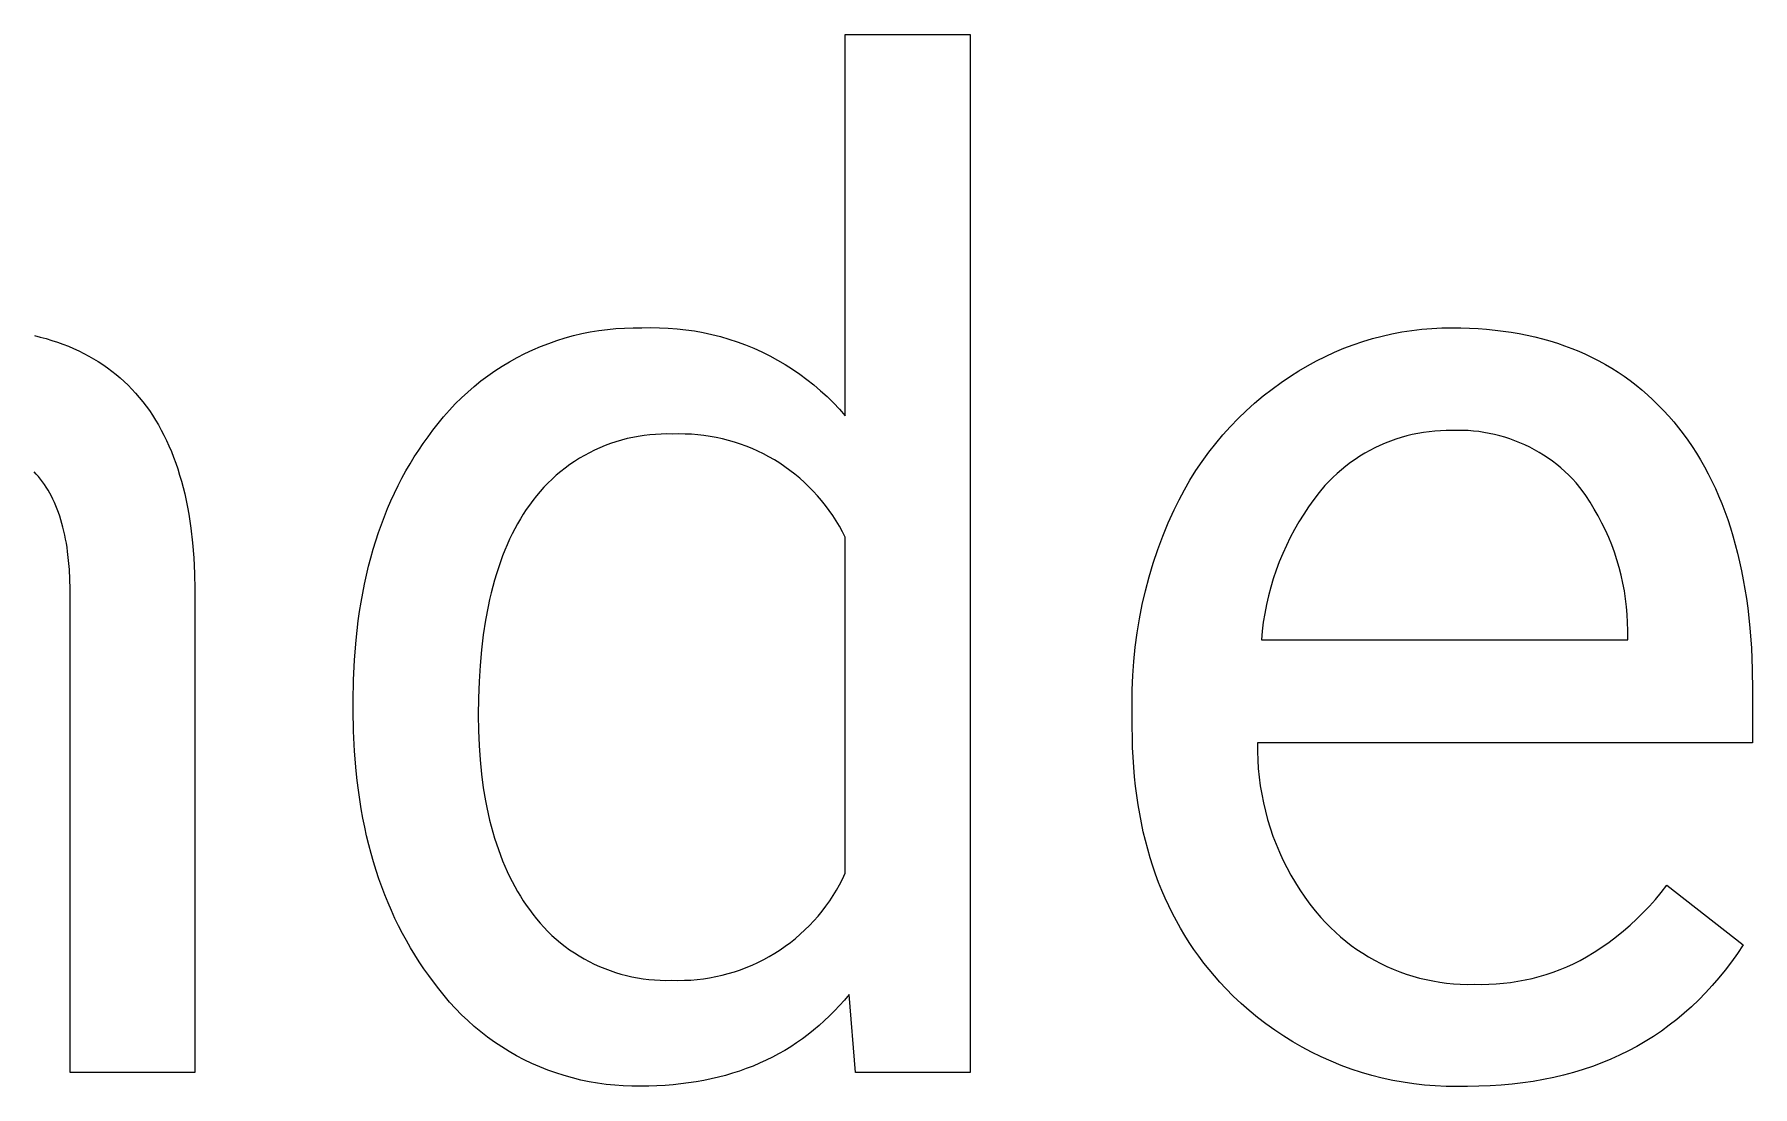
# Model space of a CAD drawing. Header units: millimetres. Extents: x -1421 to 3505, y -683 to 2759.
# Drawn here: x 2107.4 to 2188.9, y -294.2 to -244.3 of the extents above; entities that cross this region are included whole.
import ezdxf

# ---------------------------------------------------------------- set-up
doc = ezdxf.new("R2010")
doc.units = ezdxf.units.MM
doc.header["$MEASUREMENT"] = 0
doc.layers.add('Domyślny', color=7, linetype='Continuous', true_color=0x000000)

msp = doc.modelspace()

# ---------------------------------------------------------------- linework, layer by layer
at = {"layer": 'Domyślny', "color": 18, "lineweight": 15, "true_color": 0x000000}
for p, q in [((2145.891, -262.385), (2145.891, -244.309)), ((2145.891, -244.309), (2151.812, -244.309)), ((2151.812, -244.309), (2151.812, -293.517)), ((2135.018, -258.252), (2135.427, -258.227)), ((2135.427, -258.227), (2135.837, -258.216)), ((2135.837, -258.216), (2136.246, -258.218)), ((2136.246, -258.218), (2136.664, -258.206)), ((2136.664, -258.206), (2137.082, -258.209)), ((2137.082, -258.209), (2137.5, -258.226)), ((2137.5, -258.226), (2137.917, -258.258)), ((2173.698, -258.244), (2174.175, -258.221)), ((2174.175, -258.221), (2174.652, -258.213)), ((2174.652, -258.213), (2175.072, -258.218)), ((2175.072, -258.218), (2175.486, -258.231)), ((2175.486, -258.231), (2175.894, -258.252)), ((2107.443, -258.583), (2107.725, -258.653)), ((2107.725, -258.653), (2108.002, -258.728)), ((2108.002, -258.728), (2108.274, -258.81)), ((2108.274, -258.81), (2108.54, -258.898)), ((2108.54, -258.898), (2108.8, -258.992)), ((2108.8, -258.992), (2109.056, -259.092)), ((2131.446, -259.1), (2131.828, -258.952)), ((2131.828, -258.952), (2132.215, -258.817)), ((2132.215, -258.817), (2132.606, -258.696)), ((2132.606, -258.696), (2133.001, -258.587)), ((2133.001, -258.587), (2133.399, -258.493)), ((2133.399, -258.493), (2133.801, -258.412)), ((2133.801, -258.412), (2134.205, -258.345)), ((2134.205, -258.345), (2134.611, -258.292)), ((2134.611, -258.292), (2135.018, -258.252)), ((2137.917, -258.258), (2138.333, -258.305)), ((2138.333, -258.305), (2138.747, -258.365)), ((2138.747, -258.365), (2139.158, -258.441)), ((2139.158, -258.441), (2139.567, -258.53)), ((2139.567, -258.53), (2139.972, -258.634)), ((2139.972, -258.634), (2140.373, -258.752)), ((2140.373, -258.752), (2140.77, -258.884)), ((2140.77, -258.884), (2141.162, -259.029)), ((2141.162, -259.029), (2141.549, -259.188)), ((2169.526, -259.187), (2169.972, -259.019)), ((2169.972, -259.019), (2170.424, -258.866)), ((2170.424, -258.866), (2170.881, -258.729)), ((2170.881, -258.729), (2171.343, -258.608)), ((2171.343, -258.608), (2171.808, -258.503)), ((2171.808, -258.503), (2172.277, -258.414)), ((2172.277, -258.414), (2172.749, -258.341)), ((2172.749, -258.341), (2173.223, -258.285)), ((2173.223, -258.285), (2173.698, -258.244)), ((2175.894, -258.252), (2176.296, -258.283)), ((2176.296, -258.283), (2176.692, -258.322)), ((2176.692, -258.322), (2177.082, -258.369)), ((2177.082, -258.369), (2177.466, -258.426)), ((2177.466, -258.426), (2177.845, -258.491)), ((2177.845, -258.491), (2178.217, -258.564)), ((2178.217, -258.564), (2178.584, -258.647)), ((2178.584, -258.647), (2178.944, -258.738)), ((2178.944, -258.738), (2179.299, -258.838)), ((2179.299, -258.838), (2179.648, -258.946)), ((2179.648, -258.946), (2179.991, -259.064)), ((2109.056, -259.092), (2109.306, -259.197)), ((2109.306, -259.197), (2109.551, -259.309)), ((2109.551, -259.309), (2109.79, -259.428)), ((2109.79, -259.428), (2110.024, -259.552)), ((2110.024, -259.552), (2110.253, -259.682)), ((2110.253, -259.682), (2110.476, -259.818)), ((2110.476, -259.818), (2110.694, -259.96)), ((2129.626, -260.032), (2129.977, -259.821)), ((2129.977, -259.821), (2130.335, -259.622)), ((2130.335, -259.622), (2130.699, -259.435)), ((2130.699, -259.435), (2131.07, -259.261)), ((2131.07, -259.261), (2131.446, -259.1)), ((2141.549, -259.188), (2141.93, -259.361)), ((2141.93, -259.361), (2142.305, -259.547)), ((2142.305, -259.547), (2142.673, -259.745)), ((2142.673, -259.745), (2143.034, -259.957)), ((2167.805, -260.011), (2168.224, -259.783)), ((2168.224, -259.783), (2168.651, -259.57)), ((2168.651, -259.57), (2169.085, -259.371)), ((2169.085, -259.371), (2169.526, -259.187)), ((2179.991, -259.064), (2180.328, -259.19)), ((2180.328, -259.19), (2180.659, -259.325)), ((2180.659, -259.325), (2180.985, -259.468)), ((2180.985, -259.468), (2181.304, -259.62)), ((2181.304, -259.62), (2181.618, -259.781)), ((2181.618, -259.781), (2181.926, -259.951)), ((2110.694, -259.96), (2110.907, -260.109)), ((2110.907, -260.109), (2111.115, -260.263)), ((2111.115, -260.263), (2111.317, -260.424)), ((2111.317, -260.424), (2111.514, -260.59)), ((2111.514, -260.59), (2111.705, -260.763)), ((2128.619, -260.735), (2128.946, -260.489)), ((2128.946, -260.489), (2129.282, -260.255)), ((2129.282, -260.255), (2129.626, -260.032)), ((2143.034, -259.957), (2143.387, -260.181)), ((2143.387, -260.181), (2143.733, -260.417)), ((2143.733, -260.417), (2144.069, -260.665)), ((2144.069, -260.665), (2144.397, -260.924)), ((2166.551, -260.807), (2166.992, -260.51)), ((2166.992, -260.51), (2167.394, -260.253)), ((2167.394, -260.253), (2167.805, -260.011)), ((2181.926, -259.951), (2182.228, -260.13)), ((2182.228, -260.13), (2182.524, -260.317)), ((2182.524, -260.317), (2182.814, -260.513)), ((2182.814, -260.513), (2183.099, -260.718)), ((2111.705, -260.763), (2111.891, -260.941)), ((2111.891, -260.941), (2112.072, -261.126)), ((2112.072, -261.126), (2112.247, -261.317)), ((2112.247, -261.317), (2112.418, -261.514)), ((2127.689, -261.538), (2127.99, -261.26)), ((2127.99, -261.26), (2128.3, -260.992)), ((2128.3, -260.992), (2128.619, -260.735)), ((2144.397, -260.924), (2144.716, -261.195)), ((2144.716, -261.195), (2145.025, -261.477)), ((2145.025, -261.477), (2145.324, -261.769)), ((2165.295, -261.788), (2165.702, -261.447)), ((2165.702, -261.447), (2166.121, -261.119)), ((2166.121, -261.119), (2166.551, -260.807)), ((2183.099, -260.718), (2183.378, -260.932)), ((2183.378, -260.932), (2183.65, -261.155)), ((2183.65, -261.155), (2183.918, -261.386)), ((2183.918, -261.386), (2184.179, -261.626)), ((2112.418, -261.514), (2112.582, -261.716)), ((2112.582, -261.716), (2112.742, -261.925)), ((2112.742, -261.925), (2112.896, -262.14)), ((2112.896, -262.14), (2113.045, -262.361)), ((2126.847, -262.432), (2127.118, -262.124)), ((2127.118, -262.124), (2127.399, -261.826)), ((2127.399, -261.826), (2127.689, -261.538)), ((2145.324, -261.769), (2145.613, -262.072)), ((2145.613, -262.072), (2145.891, -262.385)), ((2164.518, -262.513), (2164.9, -262.144)), ((2164.9, -262.144), (2165.295, -261.788)), ((2184.179, -261.626), (2184.434, -261.875)), ((2184.434, -261.875), (2184.684, -262.133)), ((2184.684, -262.133), (2184.928, -262.399)), ((2113.045, -262.361), (2113.188, -262.588)), ((2113.188, -262.588), (2113.327, -262.821)), ((2113.327, -262.821), (2113.46, -263.061)), ((2113.46, -263.061), (2113.587, -263.306)), ((2126.107, -263.379), (2126.339, -263.073)), ((2126.339, -263.073), (2126.587, -262.748)), ((2126.587, -262.748), (2126.847, -262.432)), ((2163.793, -263.289), (2164.148, -262.895)), ((2164.148, -262.895), (2164.518, -262.513)), ((2173.841, -263.111), (2173.572, -263.138)), ((2174.111, -263.093), (2173.841, -263.111)), ((2174.381, -263.084), (2174.111, -263.093)), ((2174.652, -263.085), (2174.381, -263.084)), ((2174.906, -263.078), (2174.652, -263.085)), ((2175.16, -263.08), (2174.906, -263.078)), ((2175.413, -263.09), (2175.16, -263.08)), ((2175.666, -263.109), (2175.413, -263.09)), ((2175.919, -263.137), (2175.666, -263.109)), ((2184.928, -262.399), (2185.166, -262.675)), ((2185.166, -262.675), (2185.396, -262.957)), ((2185.396, -262.957), (2185.619, -263.246)), ((2113.587, -263.306), (2113.71, -263.557)), ((2113.71, -263.557), (2113.827, -263.814)), ((2113.827, -263.814), (2113.938, -264.078)), ((2125.666, -264.01), (2125.883, -263.692)), ((2125.883, -263.692), (2126.107, -263.379)), ((2134.254, -263.901), (2134.006, -264.013)), ((2134.506, -263.797), (2134.254, -263.901)), ((2134.761, -263.702), (2134.506, -263.797)), ((2135.019, -263.615), (2134.761, -263.702)), ((2135.281, -263.538), (2135.019, -263.615)), ((2135.544, -263.469), (2135.281, -263.538)), ((2135.81, -263.41), (2135.544, -263.469)), ((2136.078, -263.36), (2135.81, -263.41)), ((2136.347, -263.319), (2136.078, -263.36)), ((2136.618, -263.287), (2136.347, -263.319)), ((2136.889, -263.265), (2136.618, -263.287)), ((2137.161, -263.252), (2136.889, -263.265)), ((2137.434, -263.248), (2137.161, -263.252)), ((2137.706, -263.254), (2137.434, -263.248)), ((2138.003, -263.247), (2137.706, -263.254)), ((2138.299, -263.25), (2138.003, -263.247)), ((2138.596, -263.263), (2138.299, -263.25)), ((2138.891, -263.286), (2138.596, -263.263)), ((2139.186, -263.32), (2138.891, -263.286)), ((2139.48, -263.363), (2139.186, -263.32)), ((2139.772, -263.416), (2139.48, -263.363)), ((2140.061, -263.48), (2139.772, -263.416)), ((2140.349, -263.553), (2140.061, -263.48)), ((2140.634, -263.636), (2140.349, -263.553)), ((2140.916, -263.728), (2140.634, -263.636)), ((2141.194, -263.83), (2140.916, -263.728)), ((2141.469, -263.942), (2141.194, -263.83)), ((2163.123, -264.115), (2163.451, -263.696)), ((2163.451, -263.696), (2163.793, -263.289)), ((2170.99, -263.905), (2170.75, -264.03)), ((2171.235, -263.789), (2170.99, -263.905)), ((2171.483, -263.682), (2171.235, -263.789)), ((2171.735, -263.583), (2171.483, -263.682)), ((2171.99, -263.493), (2171.735, -263.583)), ((2172.248, -263.411), (2171.99, -263.493)), ((2172.509, -263.338), (2172.248, -263.411)), ((2172.772, -263.275), (2172.509, -263.338)), ((2173.037, -263.22), (2172.772, -263.275)), ((2173.303, -263.174), (2173.037, -263.22)), ((2173.572, -263.138), (2173.303, -263.174)), ((2176.17, -263.173), (2175.919, -263.137)), ((2176.42, -263.218), (2176.17, -263.173)), ((2176.668, -263.271), (2176.42, -263.218)), ((2176.915, -263.332), (2176.668, -263.271)), ((2177.159, -263.402), (2176.915, -263.332)), ((2177.4, -263.481), (2177.159, -263.402)), ((2177.639, -263.567), (2177.4, -263.481)), ((2177.875, -263.661), (2177.639, -263.567)), ((2178.107, -263.764), (2177.875, -263.661)), ((2178.336, -263.874), (2178.107, -263.764)), ((2178.561, -263.992), (2178.336, -263.874)), ((2185.619, -263.246), (2185.835, -263.543)), ((2185.835, -263.543), (2186.043, -263.848)), ((2186.043, -263.848), (2186.244, -264.159)), ((2113.938, -264.078), (2114.045, -264.347)), ((2114.045, -264.347), (2114.146, -264.623)), ((2114.146, -264.623), (2114.241, -264.904)), ((2125.059, -265.002), (2125.254, -264.665)), ((2125.254, -264.665), (2125.456, -264.334)), ((2125.456, -264.334), (2125.666, -264.01)), ((2132.831, -264.699), (2132.611, -264.86)), ((2133.056, -264.546), (2132.831, -264.699)), ((2133.287, -264.4), (2133.056, -264.546)), ((2133.522, -264.263), (2133.287, -264.4)), ((2133.762, -264.134), (2133.522, -264.263)), ((2134.006, -264.013), (2133.762, -264.134)), ((2141.74, -264.062), (2141.469, -263.942)), ((2142.007, -264.192), (2141.74, -264.062)), ((2142.269, -264.331), (2142.007, -264.192)), ((2142.526, -264.479), (2142.269, -264.331)), ((2142.779, -264.635), (2142.526, -264.479)), ((2143.025, -264.8), (2142.779, -264.635)), ((2162.513, -264.985), (2162.81, -264.545)), ((2162.81, -264.545), (2163.123, -264.115)), ((2169.835, -264.607), (2169.62, -264.77)), ((2170.056, -264.451), (2169.835, -264.607)), ((2170.283, -264.303), (2170.056, -264.451)), ((2170.514, -264.162), (2170.283, -264.303)), ((2170.75, -264.03), (2170.514, -264.162)), ((2178.781, -264.118), (2178.561, -263.992)), ((2178.997, -264.251), (2178.781, -264.118)), ((2179.209, -264.391), (2178.997, -264.251)), ((2179.416, -264.538), (2179.209, -264.391)), ((2179.617, -264.692), (2179.416, -264.538)), ((2179.814, -264.854), (2179.617, -264.692)), ((2186.244, -264.159), (2186.437, -264.478)), ((2186.437, -264.478), (2186.623, -264.805)), ((2107.535, -265.153), (2107.431, -265.04)), ((2107.637, -265.27), (2107.535, -265.153)), ((2107.734, -265.39), (2107.637, -265.27)), ((2107.829, -265.515), (2107.734, -265.39)), ((2107.92, -265.643), (2107.829, -265.515)), ((2114.241, -264.904), (2114.332, -265.192)), ((2114.332, -265.192), (2114.417, -265.486)), ((2114.417, -265.486), (2114.497, -265.785)), ((2124.69, -265.694), (2124.871, -265.345)), ((2124.871, -265.345), (2125.059, -265.002)), ((2131.986, -265.386), (2131.791, -265.575)), ((2132.189, -265.203), (2131.986, -265.386)), ((2132.397, -265.028), (2132.189, -265.203)), ((2132.611, -264.86), (2132.397, -265.028)), ((2143.266, -264.973), (2143.025, -264.8)), ((2143.501, -265.155), (2143.266, -264.973)), ((2143.729, -265.344), (2143.501, -265.155)), ((2143.951, -265.541), (2143.729, -265.344)), ((2144.166, -265.745), (2143.951, -265.541)), ((2161.964, -265.895), (2162.231, -265.435)), ((2162.231, -265.435), (2162.513, -264.985)), ((2168.817, -265.495), (2168.632, -265.693)), ((2169.008, -265.304), (2168.817, -265.495)), ((2169.206, -265.119), (2169.008, -265.304)), ((2169.41, -264.941), (2169.206, -265.119)), ((2169.62, -264.77), (2169.41, -264.941)), ((2180.004, -265.021), (2179.814, -264.854)), ((2180.189, -265.195), (2180.004, -265.021)), ((2180.368, -265.376), (2180.189, -265.195)), ((2180.541, -265.562), (2180.368, -265.376)), ((2180.771, -265.862), (2180.541, -265.562)), ((2186.623, -264.805), (2186.802, -265.139)), ((2186.802, -265.139), (2186.974, -265.481)), ((2186.974, -265.481), (2187.138, -265.83)), ((2108.007, -265.775), (2107.92, -265.643)), ((2108.092, -265.912), (2108.007, -265.775)), ((2108.173, -266.052), (2108.092, -265.912)), ((2108.25, -266.196), (2108.173, -266.052)), ((2108.325, -266.344), (2108.25, -266.196)), ((2108.396, -266.496), (2108.325, -266.344)), ((2114.497, -265.785), (2114.571, -266.091)), ((2114.571, -266.091), (2114.641, -266.403)), ((2124.352, -266.41), (2124.517, -266.049)), ((2124.517, -266.049), (2124.69, -265.694)), ((2131.244, -266.182), (2131.076, -266.396)), ((2131.419, -265.974), (2131.244, -266.182)), ((2131.601, -265.771), (2131.419, -265.974)), ((2131.791, -265.575), (2131.601, -265.771)), ((2144.374, -265.957), (2144.166, -265.745)), ((2144.575, -266.175), (2144.374, -265.957)), ((2144.768, -266.401), (2144.575, -266.175)), ((2161.48, -266.841), (2161.714, -266.364)), ((2161.714, -266.364), (2161.964, -265.895)), ((2168.105, -266.355), (2167.857, -266.699)), ((2168.363, -266.02), (2168.105, -266.355)), ((2168.632, -265.693), (2168.363, -266.02)), ((2180.991, -266.169), (2180.771, -265.862)), ((2181.201, -266.483), (2180.991, -266.169)), ((2187.138, -265.83), (2187.295, -266.186)), ((2187.295, -266.186), (2187.445, -266.55)), ((2108.464, -266.652), (2108.396, -266.496)), ((2108.528, -266.811), (2108.464, -266.652)), ((2108.59, -266.975), (2108.528, -266.811)), ((2108.648, -267.143), (2108.59, -266.975)), ((2108.702, -267.314), (2108.648, -267.143)), ((2114.641, -266.403), (2114.705, -266.721)), ((2114.705, -266.721), (2114.763, -267.045)), ((2114.763, -267.045), (2114.817, -267.375)), ((2123.898, -267.53), (2124.042, -267.151)), ((2124.042, -267.151), (2124.193, -266.777)), ((2124.193, -266.777), (2124.352, -266.41)), ((2130.623, -267.048), (2130.484, -267.273)), ((2130.767, -266.829), (2130.623, -267.048)), ((2130.915, -266.617), (2130.767, -266.829)), ((2131.076, -266.396), (2130.915, -266.617)), ((2144.954, -266.632), (2144.768, -266.401)), ((2145.131, -266.87), (2144.954, -266.632)), ((2145.3, -267.114), (2145.131, -266.87)), ((2145.461, -267.363), (2145.3, -267.114)), ((2161.202, -267.461), (2161.48, -266.841)), ((2167.622, -267.051), (2167.398, -267.411)), ((2167.857, -266.699), (2167.622, -267.051)), ((2181.399, -266.805), (2181.201, -266.483)), ((2181.587, -267.133), (2181.399, -266.805)), ((2181.764, -267.467), (2181.587, -267.133)), ((2187.445, -266.55), (2187.588, -266.922)), ((2187.588, -266.922), (2187.723, -267.301)), ((2108.754, -267.489), (2108.702, -267.314)), ((2108.802, -267.669), (2108.754, -267.489)), ((2108.847, -267.852), (2108.802, -267.669)), ((2108.888, -268.039), (2108.847, -267.852)), ((2114.817, -267.375), (2114.865, -267.711)), ((2114.865, -267.711), (2114.945, -268.401)), ((2123.633, -268.308), (2123.762, -267.916)), ((2123.762, -267.916), (2123.898, -267.53)), ((2130.094, -267.987), (2129.974, -268.238)), ((2130.219, -267.743), (2130.094, -267.987)), ((2130.349, -267.505), (2130.219, -267.743)), ((2130.484, -267.273), (2130.349, -267.505)), ((2145.613, -267.618), (2145.461, -267.363)), ((2145.757, -267.878), (2145.613, -267.618)), ((2145.891, -268.142), (2145.757, -267.878)), ((2160.943, -268.089), (2161.202, -267.461)), ((2167.186, -267.777), (2166.987, -268.151)), ((2167.398, -267.411), (2167.186, -267.777)), ((2181.93, -267.806), (2181.764, -267.467)), ((2182.084, -268.152), (2181.93, -267.806)), ((2187.723, -267.301), (2187.851, -267.688)), ((2187.851, -267.688), (2187.971, -268.082)), ((2108.927, -268.23), (2108.888, -268.039)), ((2108.962, -268.424), (2108.927, -268.23)), ((2108.994, -268.623), (2108.962, -268.424)), ((2109.023, -268.825), (2108.994, -268.623)), ((2114.945, -268.401), (2115.004, -269.116)), ((2123.397, -269.11), (2123.511, -268.706)), ((2123.511, -268.706), (2123.633, -268.308)), ((2129.746, -268.759), (2129.64, -269.029)), ((2129.858, -268.495), (2129.746, -268.759)), ((2129.974, -268.238), (2129.858, -268.495)), ((2145.891, -284.069), (2145.891, -268.142)), ((2160.488, -269.369), (2160.705, -268.725)), ((2160.705, -268.725), (2160.943, -268.089)), ((2166.8, -268.531), (2166.626, -268.917)), ((2166.987, -268.151), (2166.8, -268.531)), ((2182.226, -268.502), (2182.084, -268.152)), ((2182.357, -268.856), (2182.226, -268.502)), ((2187.971, -268.082), (2188.084, -268.483)), ((2188.084, -268.483), (2188.19, -268.893)), ((2109.07, -269.242), (2109.023, -268.825)), ((2109.105, -269.674), (2109.07, -269.242)), ((2115.004, -269.116), (2115.042, -269.854)), ((2123.19, -269.936), (2123.29, -269.52)), ((2123.29, -269.52), (2123.397, -269.11)), ((2129.441, -269.588), (2129.348, -269.877)), ((2129.538, -269.305), (2129.441, -269.588)), ((2129.64, -269.029), (2129.538, -269.305)), ((2160.292, -270.019), (2160.488, -269.369)), ((2166.464, -269.308), (2166.316, -269.705)), ((2166.626, -268.917), (2166.464, -269.308)), ((2182.475, -269.215), (2182.357, -268.856)), ((2182.582, -269.578), (2182.475, -269.215)), ((2182.676, -269.944), (2182.582, -269.578)), ((2188.19, -268.893), (2188.289, -269.309)), ((2188.289, -269.309), (2188.38, -269.734)), ((2109.128, -270.122), (2109.105, -269.674)), ((2109.137, -270.584), (2109.128, -270.122)), ((2115.042, -269.854), (2115.058, -270.617)), ((2123.013, -270.787), (2123.098, -270.359)), ((2123.098, -270.359), (2123.19, -269.936)), ((2129.26, -270.173), (2129.177, -270.475)), ((2129.348, -269.877), (2129.26, -270.173)), ((2160.116, -270.676), (2160.292, -270.019)), ((2166.18, -270.106), (2166.059, -270.511)), ((2166.316, -269.705), (2166.18, -270.106)), ((2182.758, -270.313), (2182.676, -269.944)), ((2182.827, -270.685), (2182.758, -270.313)), ((2188.38, -269.734), (2188.464, -270.166)), ((2188.464, -270.166), (2188.541, -270.605)), ((2109.137, -293.516), (2109.137, -270.584)), ((2115.058, -270.617), (2115.058, -293.516)), ((2122.865, -271.662), (2122.936, -271.221)), ((2122.936, -271.221), (2123.013, -270.787)), ((2129.025, -271.097), (2128.956, -271.418)), ((2129.098, -270.783), (2129.025, -271.097)), ((2129.177, -270.475), (2129.098, -270.783)), ((2159.963, -271.337), (2160.116, -270.676)), ((2165.95, -270.921), (2165.855, -271.333)), ((2166.059, -270.511), (2165.95, -270.921)), ((2182.884, -271.058), (2182.827, -270.685)), ((2182.928, -271.434), (2182.884, -271.058)), ((2188.541, -270.605), (2188.61, -271.052)), ((2188.61, -271.052), (2188.672, -271.507)), ((2122.803, -272.109), (2122.865, -271.662)), ((2128.832, -272.079), (2128.727, -272.765)), ((2128.956, -271.418), (2128.832, -272.079)), ((2159.72, -272.674), (2159.83, -272.004)), ((2159.83, -272.004), (2159.963, -271.337)), ((2165.774, -271.749), (2165.707, -272.167)), ((2165.855, -271.333), (2165.774, -271.749)), ((2182.96, -271.81), (2182.928, -271.434)), ((2182.978, -272.188), (2182.96, -271.81)), ((2188.672, -271.507), (2188.775, -272.439)), ((2122.699, -273.02), (2122.747, -272.561)), ((2122.747, -272.561), (2122.803, -272.109)), ((2128.727, -272.765), (2128.641, -273.477)), ((2159.631, -273.348), (2159.72, -272.674)), ((2165.653, -272.587), (2165.614, -273.009)), ((2165.707, -272.167), (2165.653, -272.587)), ((2182.985, -272.566), (2182.978, -272.188)), ((2182.985, -273.009), (2182.985, -272.566)), ((2188.775, -272.439), (2188.848, -273.402)), ((2122.625, -273.956), (2122.699, -273.02)), ((2128.641, -273.477), (2128.574, -274.213)), ((2159.564, -274.024), (2159.631, -273.348)), ((2165.614, -273.009), (2182.985, -273.009)), ((2188.848, -273.402), (2188.891, -274.396)), ((2122.581, -274.916), (2122.625, -273.956)), ((2128.574, -274.213), (2128.526, -274.975)), ((2159.519, -274.701), (2159.564, -274.024)), ((2188.891, -274.396), (2188.906, -275.42)), ((2122.566, -275.901), (2122.581, -274.916)), ((2128.526, -274.975), (2128.497, -275.761)), ((2159.496, -275.38), (2159.519, -274.701)), ((2122.566, -276.343), (2122.566, -275.901)), ((2128.497, -275.761), (2128.487, -276.573)), ((2159.496, -276.06), (2159.496, -275.38)), ((2159.496, -277.142), (2159.496, -276.06)), ((2188.906, -275.42), (2188.906, -277.88)), ((2122.581, -277.325), (2122.566, -276.343)), ((2128.487, -276.573), (2128.497, -277.301)), ((2122.626, -278.283), (2122.581, -277.325)), ((2128.497, -277.301), (2128.526, -278.009)), ((2159.5, -277.624), (2159.496, -277.142)), ((2159.513, -278.099), (2159.5, -277.624)), ((2122.701, -279.217), (2122.626, -278.283)), ((2128.526, -278.009), (2128.574, -278.697)), ((2159.535, -278.568), (2159.513, -278.099)), ((2159.565, -279.031), (2159.535, -278.568)), ((2165.433, -277.88), (2165.432, -278.29)), ((2165.432, -278.29), (2165.444, -278.699)), ((2188.906, -277.88), (2165.433, -277.88)), ((2122.749, -279.675), (2122.701, -279.217)), ((2128.574, -278.697), (2128.641, -279.365)), ((2128.641, -279.365), (2128.727, -280.013)), ((2159.604, -279.489), (2159.565, -279.031)), ((2165.444, -278.699), (2165.47, -279.108)), ((2165.47, -279.108), (2165.51, -279.516)), ((2122.805, -280.127), (2122.749, -279.675)), ((2122.869, -280.573), (2122.805, -280.127)), ((2128.727, -280.013), (2128.832, -280.64)), ((2159.651, -279.94), (2159.604, -279.489)), ((2159.708, -280.385), (2159.651, -279.94)), ((2165.51, -279.516), (2165.563, -279.922)), ((2165.563, -279.922), (2165.63, -280.326)), ((2122.94, -281.014), (2122.869, -280.573)), ((2123.018, -281.448), (2122.94, -281.014)), ((2128.832, -280.64), (2128.891, -280.946)), ((2128.891, -280.946), (2128.956, -281.247)), ((2159.772, -280.823), (2159.708, -280.385)), ((2159.846, -281.256), (2159.772, -280.823)), ((2165.63, -280.326), (2165.71, -280.728)), ((2165.71, -280.728), (2165.804, -281.127)), ((2123.104, -281.877), (2123.018, -281.448)), ((2128.956, -281.247), (2129.025, -281.543)), ((2129.025, -281.543), (2129.098, -281.834)), ((2129.098, -281.834), (2129.177, -282.12)), ((2159.928, -281.683), (2159.846, -281.256)), ((2160.019, -282.104), (2159.928, -281.683)), ((2165.804, -281.127), (2165.91, -281.522)), ((2165.91, -281.522), (2166.031, -281.914)), ((2123.197, -282.299), (2123.104, -281.877)), ((2123.298, -282.716), (2123.197, -282.299)), ((2129.177, -282.12), (2129.26, -282.401)), ((2129.26, -282.401), (2129.348, -282.676)), ((2160.118, -282.518), (2160.019, -282.104)), ((2160.226, -282.927), (2160.118, -282.518)), ((2166.031, -281.914), (2166.164, -282.301)), ((2166.164, -282.301), (2166.31, -282.684)), ((2123.406, -283.127), (2123.298, -282.716)), ((2123.521, -283.532), (2123.406, -283.127)), ((2129.348, -282.676), (2129.441, -282.947)), ((2129.441, -282.947), (2129.538, -283.212)), ((2129.538, -283.212), (2129.64, -283.472)), ((2129.64, -283.472), (2129.746, -283.728)), ((2160.343, -283.329), (2160.226, -282.927)), ((2160.469, -283.725), (2160.343, -283.329)), ((2166.31, -282.684), (2166.468, -283.062)), ((2166.468, -283.062), (2166.64, -283.434)), ((2166.64, -283.434), (2166.823, -283.8)), ((2123.644, -283.931), (2123.521, -283.532)), ((2123.775, -284.325), (2123.644, -283.931)), ((2129.746, -283.728), (2129.858, -283.977)), ((2129.858, -283.977), (2129.974, -284.222)), ((2129.974, -284.222), (2130.094, -284.462)), ((2145.761, -284.341), (2145.891, -284.069)), ((2160.603, -284.116), (2160.469, -283.725)), ((2160.745, -284.5), (2160.603, -284.116)), ((2166.823, -283.8), (2167.019, -284.16)), ((2167.019, -284.16), (2167.227, -284.513)), ((2123.912, -284.712), (2123.775, -284.325)), ((2124.057, -285.094), (2123.912, -284.712)), ((2124.21, -285.47), (2124.057, -285.094)), ((2130.094, -284.462), (2130.219, -284.696)), ((2130.219, -284.696), (2130.349, -284.926)), ((2130.349, -284.926), (2130.484, -285.15)), ((2145.315, -285.128), (2145.473, -284.871)), ((2145.473, -284.871), (2145.621, -284.609)), ((2145.621, -284.609), (2145.761, -284.341)), ((2160.897, -284.878), (2160.745, -284.5)), ((2161.057, -285.249), (2160.897, -284.878)), ((2167.227, -284.513), (2167.446, -284.859)), ((2167.446, -284.859), (2167.677, -285.197)), ((2184.301, -285.304), (2184.575, -284.976)), ((2184.575, -284.976), (2184.838, -284.638)), ((2184.838, -284.638), (2188.463, -287.46)), ((2124.37, -285.839), (2124.21, -285.47)), ((2124.537, -286.204), (2124.37, -285.839)), ((2130.484, -285.15), (2130.623, -285.369)), ((2130.623, -285.369), (2130.767, -285.583)), ((2130.767, -285.583), (2130.915, -285.792)), ((2130.915, -285.792), (2131.075, -286.009)), ((2144.598, -286.097), (2144.79, -285.865)), ((2144.79, -285.865), (2144.974, -285.625)), ((2144.974, -285.625), (2145.149, -285.38)), ((2145.149, -285.38), (2145.315, -285.128)), ((2161.226, -285.615), (2161.057, -285.249)), ((2161.403, -285.975), (2161.226, -285.615)), ((2167.677, -285.197), (2167.919, -285.528)), ((2167.919, -285.528), (2168.172, -285.85)), ((2168.172, -285.85), (2168.435, -286.164)), ((2183.721, -285.933), (2184.016, -285.623)), ((2184.016, -285.623), (2184.301, -285.304)), ((2124.711, -286.562), (2124.537, -286.204)), ((2124.893, -286.914), (2124.711, -286.562)), ((2131.075, -286.009), (2131.243, -286.221)), ((2131.243, -286.221), (2131.417, -286.428)), ((2131.417, -286.428), (2131.599, -286.628)), ((2131.599, -286.628), (2131.787, -286.822)), ((2143.976, -286.754), (2144.191, -286.542)), ((2144.191, -286.542), (2144.399, -286.323)), ((2144.399, -286.323), (2144.598, -286.097)), ((2161.589, -286.328), (2161.403, -285.975)), ((2161.783, -286.676), (2161.589, -286.328)), ((2161.987, -287.017), (2161.783, -286.676)), ((2168.435, -286.164), (2168.656, -286.405)), ((2168.656, -286.405), (2168.886, -286.639)), ((2168.886, -286.639), (2169.123, -286.864)), ((2182.778, -286.802), (2183.102, -286.523)), ((2183.102, -286.523), (2183.416, -286.233)), ((2183.416, -286.233), (2183.721, -285.933)), ((2125.082, -287.261), (2124.893, -286.914)), ((2125.279, -287.602), (2125.082, -287.261)), ((2131.787, -286.822), (2131.982, -287.01)), ((2131.982, -287.01), (2132.183, -287.19)), ((2132.183, -287.19), (2132.39, -287.364)), ((2132.39, -287.364), (2132.603, -287.531)), ((2132.603, -287.531), (2132.821, -287.69)), ((2142.799, -287.693), (2143.047, -287.522)), ((2143.047, -287.522), (2143.289, -287.342)), ((2143.289, -287.342), (2143.525, -287.154)), ((2143.525, -287.154), (2143.754, -286.958)), ((2143.754, -286.958), (2143.976, -286.754)), ((2162.199, -287.352), (2161.987, -287.017)), ((2162.419, -287.681), (2162.199, -287.352)), ((2169.123, -286.864), (2169.368, -287.081)), ((2169.368, -287.081), (2169.621, -287.289)), ((2169.621, -287.289), (2169.88, -287.488)), ((2169.88, -287.488), (2170.147, -287.678)), ((2181.755, -287.576), (2182.104, -287.329)), ((2182.104, -287.329), (2182.446, -287.071)), ((2182.446, -287.071), (2182.778, -286.802)), ((2188.463, -287.46), (2188.187, -287.871)), ((2125.483, -287.937), (2125.279, -287.602)), ((2125.694, -288.266), (2125.483, -287.937)), ((2125.912, -288.59), (2125.694, -288.266)), ((2132.821, -287.69), (2133.045, -287.842)), ((2133.045, -287.842), (2133.273, -287.986)), ((2133.273, -287.986), (2133.507, -288.123)), ((2133.507, -288.123), (2133.745, -288.251)), ((2133.745, -288.251), (2133.987, -288.371)), ((2133.987, -288.371), (2134.233, -288.483)), ((2141.477, -288.415), (2141.751, -288.289)), ((2141.751, -288.289), (2142.02, -288.154)), ((2142.02, -288.154), (2142.285, -288.009)), ((2142.285, -288.009), (2142.545, -287.856)), ((2142.545, -287.856), (2142.799, -287.693)), ((2162.648, -288.004), (2162.419, -287.681)), ((2162.886, -288.321), (2162.648, -288.004)), ((2163.133, -288.632), (2162.886, -288.321)), ((2170.147, -287.678), (2170.42, -287.859)), ((2170.42, -287.859), (2170.699, -288.03)), ((2170.699, -288.03), (2170.983, -288.191)), ((2170.983, -288.191), (2171.274, -288.343)), ((2171.274, -288.343), (2171.569, -288.484)), ((2180.1, -288.496), (2180.416, -288.353)), ((2180.416, -288.353), (2180.727, -288.198)), ((2180.727, -288.198), (2181.033, -288.034)), ((2181.033, -288.034), (2181.397, -287.811)), ((2181.397, -287.811), (2181.755, -287.576)), ((2187.902, -288.27), (2187.608, -288.656)), ((2188.187, -287.871), (2187.902, -288.27)), ((2126.138, -288.908), (2125.912, -288.59)), ((2126.372, -289.22), (2126.138, -288.908)), ((2134.233, -288.483), (2134.483, -288.587)), ((2134.483, -288.587), (2134.736, -288.682)), ((2134.736, -288.682), (2134.992, -288.768)), ((2134.992, -288.768), (2135.251, -288.845)), ((2135.251, -288.845), (2135.512, -288.914)), ((2135.512, -288.914), (2135.776, -288.974)), ((2135.776, -288.974), (2136.041, -289.025)), ((2136.041, -289.025), (2136.309, -289.066)), ((2136.309, -289.066), (2136.577, -289.099)), ((2136.577, -289.099), (2136.846, -289.122)), ((2136.846, -289.122), (2137.116, -289.137)), ((2137.116, -289.137), (2137.386, -289.142)), ((2137.386, -289.142), (2137.657, -289.138)), ((2137.657, -289.138), (2137.958, -289.144)), ((2137.958, -289.144), (2138.26, -289.14)), ((2138.26, -289.14), (2138.561, -289.126)), ((2138.561, -289.126), (2138.862, -289.101)), ((2138.862, -289.101), (2139.161, -289.065)), ((2139.161, -289.065), (2139.459, -289.02)), ((2139.459, -289.02), (2139.756, -288.964)), ((2139.756, -288.964), (2140.05, -288.897)), ((2140.05, -288.897), (2140.342, -288.821)), ((2140.342, -288.821), (2140.63, -288.734)), ((2140.63, -288.734), (2140.916, -288.637)), ((2140.916, -288.637), (2141.198, -288.531)), ((2141.198, -288.531), (2141.477, -288.415)), ((2163.388, -288.936), (2163.133, -288.632)), ((2163.652, -289.234), (2163.388, -288.936)), ((2171.569, -288.484), (2171.869, -288.615)), ((2171.869, -288.615), (2172.173, -288.735)), ((2172.173, -288.735), (2172.482, -288.844)), ((2172.482, -288.844), (2172.794, -288.943)), ((2172.794, -288.943), (2173.109, -289.031)), ((2173.109, -289.031), (2173.427, -289.107)), ((2173.427, -289.107), (2173.748, -289.173)), ((2173.748, -289.173), (2174.07, -289.227)), ((2177.433, -289.241), (2177.776, -289.188)), ((2177.776, -289.188), (2178.117, -289.124)), ((2178.117, -289.124), (2178.456, -289.047)), ((2178.456, -289.047), (2178.792, -288.96)), ((2178.792, -288.96), (2179.125, -288.86)), ((2179.125, -288.86), (2179.454, -288.75)), ((2179.454, -288.75), (2179.779, -288.628)), ((2179.779, -288.628), (2180.1, -288.496)), ((2187.306, -289.029), (2186.995, -289.389)), ((2187.608, -288.656), (2187.306, -289.029)), ((2126.614, -289.548), (2126.372, -289.22)), ((2126.868, -289.867), (2126.614, -289.548)), ((2127.132, -290.178), (2126.868, -289.867)), ((2146.071, -289.81), (2145.847, -290.078)), ((2146.367, -293.517), (2146.071, -289.81)), ((2163.924, -289.526), (2163.652, -289.234)), ((2164.283, -289.889), (2163.924, -289.526)), ((2164.654, -290.238), (2164.283, -289.889)), ((2174.07, -289.227), (2174.395, -289.271)), ((2174.395, -289.271), (2174.721, -289.302)), ((2174.721, -289.302), (2175.047, -289.323)), ((2175.047, -289.323), (2175.374, -289.332)), ((2175.374, -289.332), (2175.702, -289.33)), ((2175.702, -289.33), (2176.049, -289.336)), ((2176.049, -289.336), (2176.396, -289.33)), ((2176.396, -289.33), (2176.743, -289.312)), ((2176.743, -289.312), (2177.088, -289.282)), ((2177.088, -289.282), (2177.433, -289.241)), ((2186.676, -289.736), (2186.348, -290.069)), ((2186.995, -289.389), (2186.676, -289.736)), ((2127.408, -290.479), (2127.132, -290.178)), ((2127.693, -290.77), (2127.408, -290.479)), ((2127.989, -291.052), (2127.693, -290.77)), ((2145.382, -290.588), (2145.142, -290.831)), ((2145.618, -290.338), (2145.382, -290.588)), ((2145.847, -290.078), (2145.618, -290.338)), ((2165.036, -290.576), (2164.654, -290.238)), ((2165.43, -290.9), (2165.036, -290.576)), ((2185.667, -290.698), (2185.314, -290.993)), ((2186.012, -290.39), (2185.667, -290.698)), ((2186.348, -290.069), (2186.012, -290.39)), ((2128.294, -291.323), (2127.989, -291.052)), ((2128.608, -291.583), (2128.294, -291.323)), ((2128.931, -291.832), (2128.608, -291.583)), ((2144.387, -291.506), (2144.125, -291.714)), ((2144.644, -291.29), (2144.387, -291.506)), ((2144.896, -291.064), (2144.644, -291.29)), ((2145.142, -290.831), (2144.896, -291.064)), ((2165.834, -291.21), (2165.43, -290.9)), ((2166.249, -291.507), (2165.834, -291.21)), ((2166.673, -291.789), (2166.249, -291.507)), ((2184.582, -291.543), (2184.203, -291.799)), ((2184.952, -291.274), (2184.582, -291.543)), ((2185.314, -290.993), (2184.952, -291.274)), ((2129.263, -292.07), (2128.931, -291.832)), ((2129.602, -292.296), (2129.263, -292.07)), ((2129.949, -292.51), (2129.602, -292.296)), ((2143.304, -292.287), (2143.02, -292.461)), ((2143.583, -292.105), (2143.304, -292.287)), ((2143.857, -291.914), (2143.583, -292.105)), ((2144.125, -291.714), (2143.857, -291.914)), ((2167.107, -292.057), (2166.673, -291.789)), ((2167.549, -292.31), (2167.107, -292.057)), ((2168, -292.549), (2167.549, -292.31)), ((2183.42, -292.271), (2183.015, -292.487)), ((2183.816, -292.041), (2183.42, -292.271)), ((2184.203, -291.799), (2183.816, -292.041)), ((2130.304, -292.712), (2129.949, -292.51)), ((2130.665, -292.902), (2130.304, -292.712)), ((2131.033, -293.079), (2130.665, -292.902)), ((2131.406, -293.244), (2131.033, -293.079)), ((2131.785, -293.395), (2131.406, -293.244)), ((2141.515, -293.204), (2141.198, -293.327)), ((2141.827, -293.072), (2141.515, -293.204)), ((2142.134, -292.932), (2141.827, -293.072)), ((2142.434, -292.784), (2142.134, -292.932)), ((2142.73, -292.627), (2142.434, -292.784)), ((2143.02, -292.461), (2142.73, -292.627)), ((2168.458, -292.771), (2168, -292.549)), ((2168.924, -292.979), (2168.458, -292.771)), ((2169.397, -293.17), (2168.924, -292.979)), ((2169.876, -293.345), (2169.397, -293.17)), ((2181.313, -293.222), (2180.866, -293.373)), ((2181.751, -293.058), (2181.313, -293.222)), ((2182.181, -292.881), (2181.751, -293.058)), ((2182.602, -292.691), (2182.181, -292.881)), ((2183.015, -292.487), (2182.602, -292.691)), ((2115.058, -293.516), (2109.137, -293.516)), ((2132.169, -293.533), (2131.785, -293.395)), ((2132.557, -293.657), (2132.169, -293.533)), ((2132.95, -293.768), (2132.557, -293.657)), ((2133.346, -293.866), (2132.95, -293.768)), ((2133.746, -293.949), (2133.346, -293.866)), ((2134.148, -294.019), (2133.746, -293.949)), ((2134.552, -294.075), (2134.148, -294.019)), ((2134.958, -294.117), (2134.552, -294.075)), ((2138.096, -294.051), (2137.724, -294.089)), ((2138.462, -294.005), (2138.096, -294.051)), ((2138.823, -293.95), (2138.462, -294.005)), ((2139.179, -293.886), (2138.823, -293.95)), ((2139.529, -293.814), (2139.179, -293.886)), ((2139.874, -293.734), (2139.529, -293.814)), ((2140.213, -293.645), (2139.874, -293.734)), ((2140.547, -293.547), (2140.213, -293.645)), ((2140.875, -293.441), (2140.547, -293.547)), ((2141.198, -293.327), (2140.875, -293.441)), ((2151.812, -293.517), (2146.367, -293.517)), ((2170.36, -293.504), (2169.876, -293.345)), ((2170.849, -293.647), (2170.36, -293.504)), ((2171.343, -293.772), (2170.849, -293.647)), ((2171.841, -293.882), (2171.343, -293.772)), ((2172.343, -293.974), (2171.841, -293.882)), ((2172.847, -294.049), (2172.343, -293.974)), ((2173.353, -294.107), (2172.847, -294.049)), ((2177.5, -294.063), (2176.985, -294.109)), ((2178.006, -294.004), (2177.5, -294.063)), ((2178.504, -293.932), (2178.006, -294.004)), ((2178.993, -293.846), (2178.504, -293.932)), ((2179.474, -293.748), (2178.993, -293.846)), ((2179.946, -293.636), (2179.474, -293.748)), ((2180.41, -293.511), (2179.946, -293.636)), ((2180.866, -293.373), (2180.41, -293.511)), ((2135.365, -294.144), (2134.958, -294.117)), ((2135.772, -294.158), (2135.365, -294.144)), ((2136.18, -294.157), (2135.772, -294.158)), ((2136.574, -294.153), (2136.18, -294.157)), ((2136.963, -294.14), (2136.574, -294.153)), ((2137.346, -294.119), (2136.963, -294.14)), ((2137.724, -294.089), (2137.346, -294.119)), ((2173.861, -294.148), (2173.353, -294.107)), ((2174.371, -294.172), (2173.861, -294.148)), ((2174.88, -294.179), (2174.371, -294.172)), ((2175.39, -294.169), (2174.88, -294.179)), ((2175.93, -294.162), (2175.39, -294.169)), ((2176.462, -294.142), (2175.93, -294.162)), ((2176.985, -294.109), (2176.462, -294.142))]:
    msp.add_line(p, q, dxfattribs=at)

doc.saveas('drawing.dxf')
